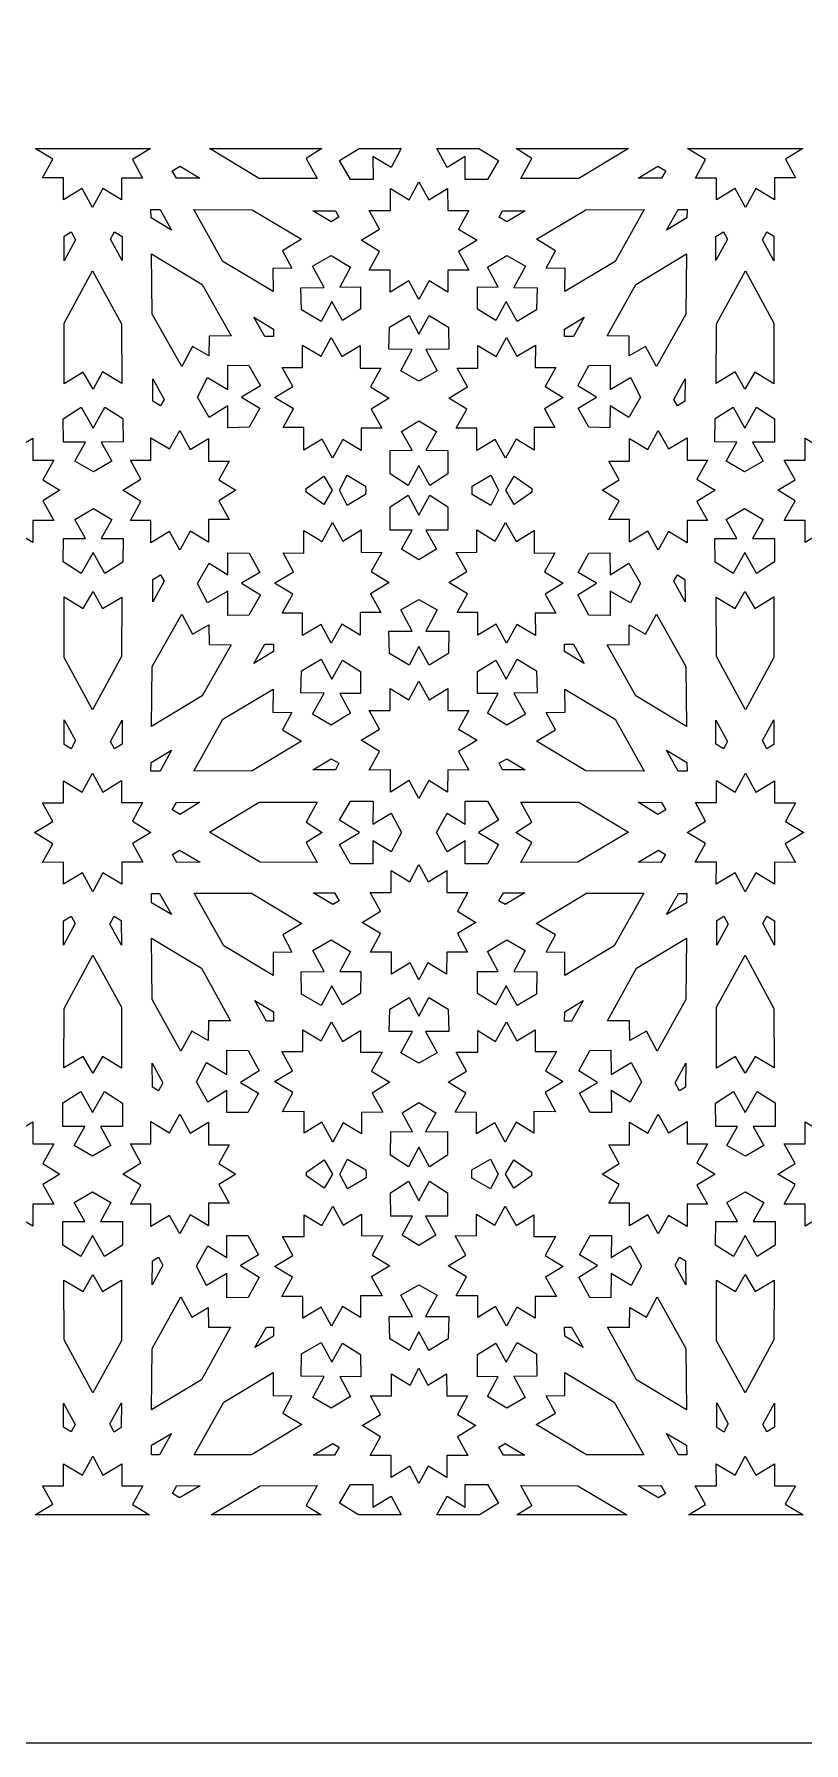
# Model space of a CAD drawing. Extents: x -340 to 340, y -245 to 245.
# Drawn here: x 109.3 to 176.7, y -245.1 to -95.1 of the extents above; entities that cross this region are included whole.
import ezdxf

# ---------------------------------------------------------------- set-up
doc = ezdxf.new("R2010")
doc.units = 0
doc.layers.add('LAYER_1', color=18, linetype='CONTINUOUS')

msp = doc.modelspace()

# ---------------------------------------------------------------- linework, layer by layer
at = {"layer": 'LAYER_1'}
msp.add_lwpolyline([(339.89, 144.89, 0.454904), (239.89, 244.89), (-340.11, 244.89), (-340.11, -245.11), (339.89, -245.11)], format="xyb", close=True, dxfattribs=at)
for points in [[(117.87, -106.14), (118.76, -107.77), (116.92, -107.77), (116.91, -109.7), (115.27, -108.7), (114.36, -110.35), (113.46, -108.7), (111.82, -109.69), (111.82, -107.75), (109.98, -107.75), (110.88, -106.12), (109.33, -105.18), (119.46, -105.18)], [(133.1, -106.05), (134.08, -107.8), (128.99, -107.81), (124.63, -105.18), (134.49, -105.18)], [(141.44, -105.18), (140.55, -106.85), (138.96, -105.87), (138.97, -107.89), (137, -107.9), (136.03, -106.24), (137.75, -105.18)], [(149.97, -106.24), (149, -107.9), (147.04, -107.89), (147.04, -105.87), (145.46, -106.85), (144.56, -105.18), (148.25, -105.18)], [(161.38, -105.18), (157.01, -107.81), (151.93, -107.8), (152.91, -106.05), (151.51, -105.18)], [(176.67, -105.18), (175.13, -106.12), (176.03, -107.75), (174.19, -107.75), (174.19, -109.69), (172.54, -108.7), (171.64, -110.35), (170.73, -108.7), (169.1, -109.7), (169.09, -107.77), (167.25, -107.77), (168.14, -106.14), (166.54, -105.18)], [(123.79, -107.79), (121.73, -107.79), (121.37, -107.13), (122.05, -106.73)], [(164.64, -107.13), (164.27, -107.79), (162.21, -107.79), (163.95, -106.73)], [(143.87, -109.7), (145.51, -108.7), (145.52, -110.63), (147.36, -110.63), (146.47, -112.26), (148.09, -113.24), (146.47, -114.23), (147.37, -115.86), (145.53, -115.86), (145.53, -117.79), (143.89, -116.8), (143, -118.42), (142.11, -116.8), (140.47, -117.79), (140.47, -115.86), (138.63, -115.86), (139.53, -114.23), (137.92, -113.24), (139.54, -112.26), (138.64, -110.63), (140.49, -110.63), (140.49, -108.7), (142.13, -109.7), (143, -108.12)], [(120.29, -110.53), (121.29, -112.36), (119.51, -111.28), (119.5, -110.52)], [(128.38, -110.55), (132.71, -113.14), (131.04, -114.16), (131.85, -115.67), (130.19, -115.71), (130.21, -117.73), (125.8, -115.09), (123.26, -110.52)], [(135.67, -110.66), (135.98, -111.22), (135.3, -111.62), (133.68, -110.64)], [(150.7, -111.62), (150.02, -111.22), (150.34, -110.66), (152.32, -110.64)], [(160.21, -115.09), (155.8, -117.73), (155.81, -115.71), (154.16, -115.67), (154.97, -114.16), (153.3, -113.14), (157.63, -110.55), (162.75, -110.52)], [(166.5, -111.28), (164.71, -112.36), (165.72, -110.53), (166.51, -110.52)], [(112.89, -113.21), (111.88, -115.04), (111.88, -112.87), (112.5, -112.49)], [(116.97, -112.89), (116.98, -115.01), (115.94, -113.14), (116.29, -112.48)], [(170.07, -113.14), (169.03, -115.01), (169.04, -112.89), (169.72, -112.48)], [(174.13, -112.87), (174.13, -115.04), (173.12, -113.21), (173.5, -112.49)], [(123.99, -117.12), (126.52, -121.63), (124.59, -121.64), (124.58, -123.37), (123.13, -122.55), (122.19, -124.31), (119.6, -119.72), (119.55, -114.44)], [(137, -115.6), (136.05, -117.36), (137.88, -117.33), (137.87, -119.28), (136.28, -120.28), (135.36, -118.61), (134.41, -120.36), (132.7, -119.34), (132.65, -117.4), (134.68, -117.37), (133.67, -115.52), (135.29, -114.58)], [(152.34, -115.52), (151.32, -117.37), (153.36, -117.4), (153.3, -119.34), (151.6, -120.36), (150.64, -118.61), (149.73, -120.28), (148.13, -119.28), (148.12, -117.33), (149.96, -117.36), (149.01, -115.6), (150.71, -114.58)], [(166.41, -119.72), (163.82, -124.31), (162.88, -122.55), (161.43, -123.37), (161.42, -121.64), (159.49, -121.63), (162.02, -117.12), (166.45, -114.44)], [(116.91, -120.58), (116.93, -125.81), (115.26, -124.79), (114.42, -126.29), (113.56, -124.8), (111.9, -125.83), (111.88, -120.5), (114.38, -115.91)], [(174.13, -120.5), (174.11, -125.83), (172.45, -124.8), (171.59, -126.29), (170.74, -124.79), (169.07, -125.81), (169.09, -120.58), (171.63, -115.91)], [(145.59, -120.86), (145.63, -122.8), (143.6, -122.82), (144.61, -124.68), (143, -125.6), (141.4, -124.68), (142.41, -122.82), (140.37, -122.8), (140.42, -120.86), (142.13, -119.83), (143, -121.48), (143.88, -119.83)], [(130.24, -121.04), (130.24, -121.69), (129.47, -121.69), (128.52, -119.99)], [(156.54, -121.69), (155.76, -121.69), (155.77, -121.04), (157.48, -119.99)], [(136.24, -123.44), (137.83, -122.47), (137.84, -124.46), (139.65, -124.45), (138.75, -126.1), (140.39, -127.09), (138.8, -128.06), (139.73, -129.73), (137.94, -129.74), (137.94, -131.7), (136.32, -130.73), (135.43, -132.36), (134.5, -130.69), (132.91, -131.66), (132.9, -129.67), (131.09, -129.68), (131.99, -128.03), (130.34, -127.04), (131.94, -126.07), (131.01, -124.4), (132.8, -124.39), (132.8, -122.43), (134.42, -123.4), (135.31, -121.77)], [(151.59, -123.4), (153.21, -122.43), (153.2, -124.39), (155, -124.4), (154.07, -126.07), (155.66, -127.04), (154.02, -128.03), (154.92, -129.68), (153.1, -129.67), (153.1, -131.66), (151.51, -130.69), (150.58, -132.36), (149.69, -130.73), (148.07, -131.7), (148.07, -129.74), (146.27, -129.73), (147.2, -128.06), (145.61, -127.09), (147.26, -126.1), (146.35, -124.45), (148.17, -124.46), (148.17, -122.47), (149.77, -123.44), (150.69, -121.77)], [(128.09, -124.22), (129.09, -126), (127.43, -127.02), (129.04, -127.96), (128.11, -129.65), (126.25, -129.69), (126.25, -127.76), (124.59, -128.78), (123.59, -127.01), (124.46, -125.29), (126.24, -126.33), (126.23, -124.19)], [(159.76, -126.33), (161.54, -125.29), (162.42, -127.01), (161.41, -128.78), (159.76, -127.76), (159.75, -129.69), (157.9, -129.65), (156.97, -127.96), (158.57, -127.02), (156.92, -126), (157.91, -124.22), (159.77, -124.19)], [(120.65, -127.2), (120.34, -127.77), (119.67, -127.36), (119.65, -125.4)], [(166.33, -127.36), (165.66, -127.77), (165.36, -127.2), (166.35, -125.4)], [(117.04, -128.88), (117.05, -130.94), (115.12, -130.95), (116.06, -132.61), (114.45, -133.57), (112.82, -132.62), (113.75, -130.95), (111.83, -130.96), (111.81, -128.9), (113.39, -127.88), (114.43, -129.72), (115.45, -127.87)], [(171.58, -129.72), (172.61, -127.88), (174.19, -128.9), (174.18, -130.96), (172.26, -130.95), (173.18, -132.62), (171.56, -133.57), (169.95, -132.61), (170.88, -130.95), (168.96, -130.94), (168.97, -128.88), (170.55, -127.87)], [(107.58, -131.53), (109.14, -130.6), (109.13, -132.53), (110.97, -132.54), (110.02, -134.26), (111.52, -135.18), (110.02, -136.1), (110.97, -137.82), (109.13, -137.82), (109.14, -139.76), (107.58, -138.82), (106.65, -140.52), (105.71, -138.83), (104.16, -139.78), (104.15, -137.84), (102.31, -137.85), (103.25, -136.12), (101.68, -135.18), (103.25, -134.23), (102.31, -132.51), (104.15, -132.51), (104.16, -130.58), (105.71, -131.53), (106.65, -129.84)], [(122.94, -131.6), (124.53, -130.63), (124.53, -132.62), (126.35, -132.62), (125.44, -134.27), (126.94, -135.18), (125.44, -136.09), (126.35, -137.74), (124.53, -137.74), (124.53, -139.73), (122.94, -138.76), (122.02, -140.44), (121.12, -138.81), (119.5, -139.79), (119.5, -137.83), (117.7, -137.83), (118.62, -136.15), (117.03, -135.18), (118.62, -134.21), (117.7, -132.53), (119.5, -132.53), (119.5, -130.57), (121.12, -131.55), (122.02, -129.92)], [(144.55, -130.01), (143.61, -131.67), (145.54, -131.68), (145.54, -133.74), (143.95, -134.75), (143, -133), (142.06, -134.75), (140.47, -133.74), (140.47, -131.68), (142.39, -131.67), (141.46, -130.01), (143, -129.08)], [(164.89, -131.55), (166.51, -130.57), (166.51, -132.53), (168.3, -132.53), (167.38, -134.21), (168.98, -135.18), (167.38, -136.15), (168.3, -137.83), (166.51, -137.83), (166.51, -139.79), (164.89, -138.81), (163.99, -140.44), (163.07, -138.76), (161.47, -139.73), (161.47, -137.74), (159.66, -137.74), (160.57, -136.09), (159.06, -135.18), (160.57, -134.27), (159.66, -132.62), (161.47, -132.62), (161.47, -130.63), (163.07, -131.6), (163.99, -129.92)], [(180.3, -131.53), (181.85, -130.58), (181.85, -132.51), (183.7, -132.51), (182.75, -134.23), (184.33, -135.18), (182.75, -136.12), (183.7, -137.85), (181.85, -137.84), (181.85, -139.78), (180.3, -138.83), (179.36, -140.52), (178.43, -138.82), (176.87, -139.76), (176.87, -137.82), (175.03, -137.82), (175.99, -136.1), (174.48, -135.18), (175.99, -134.26), (175.03, -132.54), (176.87, -132.53), (176.87, -130.6), (178.43, -131.53), (179.36, -129.84)], [(135.4, -135.18), (134.65, -136.42), (133.1, -135.34), (133.11, -135.18), (133.1, -135.02), (134.65, -133.94)], [(138.32, -134.81), (138.34, -135.18), (138.32, -135.55), (136.7, -136.5), (136.03, -135.18), (136.7, -133.86)], [(149.98, -135.18), (149.3, -136.5), (147.68, -135.55), (147.67, -135.18), (147.68, -134.81), (149.3, -133.86)], [(152.91, -135.02), (152.9, -135.18), (152.91, -135.34), (151.36, -136.42), (150.61, -135.18), (151.36, -133.94)], [(145.54, -136.62), (145.54, -138.68), (143.61, -138.69), (144.55, -140.35), (143, -141.28), (141.46, -140.35), (142.39, -138.69), (140.47, -138.68), (140.47, -136.62), (142.06, -135.61), (143, -137.36), (143.95, -135.61)], [(116.06, -137.75), (115.12, -139.41), (117.05, -139.42), (117.04, -141.48), (115.45, -142.49), (114.43, -140.64), (113.39, -142.48), (111.81, -141.46), (111.83, -139.4), (113.75, -139.41), (112.82, -137.74), (114.45, -136.79)], [(173.18, -137.74), (172.26, -139.41), (174.18, -139.4), (174.19, -141.46), (172.61, -142.48), (171.58, -140.64), (170.55, -142.49), (168.97, -141.48), (168.96, -139.42), (170.88, -139.41), (169.95, -137.75), (171.56, -136.79)], [(136.32, -139.63), (137.94, -138.66), (137.94, -140.62), (139.73, -140.63), (138.8, -142.3), (140.39, -143.27), (138.75, -144.26), (139.65, -145.91), (137.84, -145.9), (137.83, -147.89), (136.24, -146.92), (135.31, -148.59), (134.42, -146.96), (132.8, -147.93), (132.8, -145.97), (131.01, -145.96), (131.94, -144.29), (130.34, -143.32), (131.99, -142.33), (131.09, -140.68), (132.9, -140.69), (132.91, -138.7), (134.5, -139.67), (135.43, -138)], [(151.51, -139.67), (153.1, -138.7), (153.1, -140.69), (154.92, -140.68), (154.02, -142.33), (155.66, -143.32), (154.07, -144.29), (155, -145.96), (153.2, -145.97), (153.21, -147.93), (151.59, -146.96), (150.69, -148.59), (149.77, -146.92), (148.17, -147.89), (148.17, -145.9), (146.35, -145.91), (147.26, -144.26), (145.61, -143.27), (147.2, -142.3), (146.27, -140.63), (148.07, -140.62), (148.07, -138.66), (149.69, -139.63), (150.58, -138)], [(128.11, -140.71), (129.04, -142.4), (127.43, -143.34), (129.09, -144.36), (128.09, -146.14), (126.23, -146.17), (126.24, -144.03), (124.46, -145.07), (123.59, -143.35), (124.59, -141.58), (126.25, -142.6), (126.25, -140.67)], [(159.76, -142.6), (161.41, -141.58), (162.42, -143.35), (161.54, -145.07), (159.76, -144.03), (159.77, -146.17), (157.91, -146.14), (156.92, -144.36), (158.57, -143.34), (156.97, -142.4), (157.9, -140.71), (159.75, -140.67)], [(120.65, -143.16), (119.65, -144.96), (119.67, -143), (120.34, -142.59)], [(166.33, -143), (166.35, -144.96), (165.36, -143.16), (165.66, -142.59)], [(115.26, -145.56), (116.93, -144.55), (116.91, -149.78), (114.38, -154.45), (111.88, -149.86), (111.9, -144.53), (113.56, -145.56), (114.42, -144.07)], [(144.61, -145.68), (143.6, -147.54), (145.63, -147.55), (145.59, -149.5), (143.88, -150.53), (143, -148.88), (142.13, -150.53), (140.42, -149.5), (140.37, -147.55), (142.41, -147.54), (141.4, -145.68), (143, -144.76)], [(172.45, -145.56), (174.11, -144.53), (174.13, -149.86), (171.63, -154.45), (169.09, -149.78), (169.07, -144.55), (170.74, -145.56), (171.59, -144.07)], [(123.13, -147.81), (124.58, -146.98), (124.59, -148.72), (126.52, -148.73), (123.99, -153.23), (119.55, -155.92), (119.6, -150.64), (122.19, -146.05)], [(166.41, -150.64), (166.45, -155.92), (162.02, -153.23), (159.49, -148.73), (161.42, -148.72), (161.43, -146.98), (162.88, -147.81), (163.82, -146.05)], [(130.24, -149.32), (128.52, -150.37), (129.47, -148.67), (130.24, -148.67)], [(156.54, -148.67), (157.48, -150.37), (155.77, -149.32), (155.76, -148.67)], [(135.36, -151.75), (136.28, -150.08), (137.87, -151.08), (137.88, -153.02), (136.05, -153), (137, -154.75), (135.29, -155.78), (133.67, -154.84), (134.68, -152.99), (132.65, -152.96), (132.7, -151.02), (134.41, -150)], [(153.3, -151.02), (153.36, -152.96), (151.32, -152.99), (152.34, -154.84), (150.71, -155.78), (149.01, -154.75), (149.96, -153), (148.12, -153.02), (148.13, -151.08), (149.73, -150.08), (150.64, -151.75), (151.6, -150)], [(130.19, -154.65), (131.85, -154.69), (131.04, -156.2), (132.71, -157.21), (128.38, -159.81), (123.26, -159.84), (125.8, -155.27), (130.21, -152.63)], [(143.89, -153.56), (145.53, -152.57), (145.53, -154.5), (147.37, -154.5), (146.47, -156.13), (148.09, -157.12), (146.47, -158.1), (147.36, -159.73), (145.52, -159.72), (145.51, -161.66), (143.87, -160.66), (143, -162.24), (142.13, -160.66), (140.49, -161.66), (140.49, -159.72), (138.64, -159.73), (139.54, -158.1), (137.92, -157.12), (139.53, -156.13), (138.63, -154.5), (140.47, -154.5), (140.47, -152.57), (142.11, -153.56), (143, -151.94)], [(160.21, -155.27), (162.75, -159.84), (157.63, -159.81), (153.3, -157.21), (154.97, -156.2), (154.16, -154.69), (155.81, -154.65), (155.8, -152.63)], [(112.89, -157.15), (112.5, -157.87), (111.88, -157.48), (111.88, -155.32)], [(116.97, -157.47), (116.29, -157.88), (115.94, -157.22), (116.98, -155.35)], [(170.07, -157.22), (169.72, -157.88), (169.04, -157.47), (169.03, -155.35)], [(174.13, -157.48), (173.5, -157.87), (173.12, -157.15), (174.13, -155.32)], [(120.29, -159.83), (119.5, -159.84), (119.51, -159.08), (121.29, -158)], [(135.98, -159.14), (135.67, -159.7), (133.68, -159.72), (135.3, -158.74)], [(152.32, -159.72), (150.34, -159.7), (150.02, -159.14), (150.7, -158.74)], [(166.5, -159.08), (166.51, -159.84), (165.72, -159.83), (164.71, -158)], [(115.27, -161.66), (116.91, -160.66), (116.92, -162.59), (118.76, -162.58), (117.87, -164.22), (119.49, -165.2), (117.87, -166.18), (118.77, -167.81), (116.93, -167.82), (116.93, -169.75), (115.29, -168.76), (114.39, -170.41), (113.48, -168.76), (111.84, -169.76), (111.83, -167.83), (109.99, -167.84), (110.88, -166.2), (109.27, -165.22), (110.88, -164.24), (109.98, -162.61), (111.82, -162.61), (111.82, -160.67), (113.46, -161.66), (114.36, -160.01)], [(172.54, -161.66), (174.19, -160.67), (174.19, -162.61), (176.03, -162.61), (175.13, -164.24), (176.74, -165.22), (175.12, -166.2), (176.01, -167.84), (174.17, -167.83), (174.17, -169.76), (172.53, -168.76), (171.62, -170.41), (170.72, -168.76), (169.07, -169.75), (169.08, -167.82), (167.23, -167.81), (168.13, -166.18), (166.52, -165.2), (168.14, -164.22), (167.25, -162.58), (169.09, -162.59), (169.1, -160.66), (170.73, -161.66), (171.64, -160.01)], [(122.05, -163.63), (121.37, -163.23), (121.73, -162.57), (123.79, -162.56)], [(134.08, -162.56), (133.1, -164.3), (134.52, -165.2), (133.1, -166.09), (134.07, -167.84), (129.08, -167.83), (124.63, -165.18), (128.99, -162.55)], [(138.97, -162.47), (138.96, -164.48), (140.55, -163.51), (141.46, -165.21), (140.55, -166.91), (138.96, -165.93), (138.96, -167.95), (136.99, -167.95), (136.03, -166.28), (137.79, -165.2), (136.03, -164.12), (137, -162.46)], [(149.97, -164.12), (148.22, -165.2), (149.98, -166.28), (149.01, -167.95), (147.05, -167.95), (147.05, -165.93), (145.46, -166.91), (144.55, -165.21), (145.46, -163.51), (147.04, -164.48), (147.04, -162.47), (149, -162.46)], [(161.38, -165.18), (156.92, -167.83), (151.94, -167.84), (152.91, -166.09), (151.49, -165.2), (152.91, -164.3), (151.93, -162.56), (157.01, -162.55)], [(164.27, -162.57), (164.64, -163.23), (163.95, -163.63), (162.21, -162.56)], [(123.8, -167.83), (121.78, -167.84), (121.38, -167.14), (122.01, -166.76)], [(164.62, -167.14), (164.22, -167.84), (162.21, -167.83), (164, -166.76)], [(143.8, -169.54), (145.44, -168.55), (145.44, -170.49), (147.28, -170.49), (146.38, -172.12), (147.99, -173.11), (146.38, -174.08), (147.27, -175.72), (145.43, -175.71), (145.42, -177.64), (143.78, -176.64), (143, -178.14), (142.23, -176.64), (140.59, -177.64), (140.58, -175.71), (138.74, -175.72), (139.63, -174.08), (138.01, -173.11), (139.62, -172.12), (138.72, -170.49), (140.57, -170.49), (140.56, -168.55), (142.21, -169.54), (143, -168.01)], [(120.25, -170.56), (121.29, -172.42), (119.54, -171.38), (119.53, -170.56)], [(132.72, -173.19), (131.05, -174.2), (131.86, -175.71), (130.2, -175.74), (130.21, -177.77), (125.9, -175.16), (123.29, -170.54), (128.32, -170.53)], [(136, -171.22), (135.46, -171.54), (133.73, -170.52), (135.6, -170.52)], [(152.28, -170.52), (150.55, -171.54), (150.01, -171.22), (150.41, -170.52)], [(162.72, -170.54), (160.11, -175.16), (155.79, -177.77), (155.8, -175.74), (154.15, -175.71), (154.96, -174.2), (153.28, -173.19), (157.69, -170.53)], [(166.47, -171.38), (164.72, -172.42), (165.76, -170.56), (166.48, -170.56)], [(112.85, -173.21), (111.82, -175.09), (111.82, -172.97), (112.49, -172.55)], [(116.89, -172.93), (116.9, -175.1), (115.88, -173.27), (116.27, -172.55)], [(170.12, -173.27), (169.11, -175.1), (169.12, -172.93), (169.74, -172.55)], [(174.19, -172.97), (174.19, -175.09), (173.16, -173.21), (173.51, -172.55)], [(123.92, -177.13), (126.47, -181.75), (124.54, -181.74), (124.51, -183.48), (123.07, -182.64), (122.11, -184.4), (119.61, -179.87), (119.55, -174.5)], [(137.01, -175.66), (136.05, -177.41), (137.89, -177.4), (137.87, -179.35), (136.28, -180.34), (135.36, -178.66), (134.41, -180.41), (132.7, -179.39), (132.66, -177.44), (134.69, -177.42), (133.68, -175.57), (135.31, -174.63)], [(152.32, -175.57), (151.32, -177.42), (153.35, -177.44), (153.3, -179.39), (151.6, -180.41), (150.64, -178.66), (149.73, -180.34), (148.13, -179.35), (148.12, -177.4), (149.95, -177.41), (149, -175.66), (150.7, -174.63)], [(166.39, -179.87), (163.89, -184.4), (162.94, -182.64), (161.49, -183.48), (161.47, -181.74), (159.54, -181.75), (162.09, -177.13), (166.45, -174.5)], [(116.91, -180.55), (116.9, -185.89), (115.24, -184.86), (114.39, -186.35), (113.54, -184.86), (111.87, -185.88), (111.88, -180.65), (114.4, -175.97)], [(174.13, -180.65), (174.14, -185.88), (172.47, -184.86), (171.62, -186.35), (170.77, -184.86), (169.1, -185.89), (169.09, -180.55), (171.6, -175.97)], [(145.57, -180.72), (145.62, -182.67), (143.58, -182.69), (144.6, -184.54), (143, -185.47), (141.41, -184.54), (142.42, -182.69), (140.39, -182.67), (140.44, -180.72), (142.15, -179.7), (143, -181.34), (143.86, -179.7)], [(130.23, -180.94), (130.24, -181.76), (129.62, -181.76), (128.61, -179.96)], [(156.39, -181.76), (155.76, -181.76), (155.78, -180.94), (157.4, -179.96)], [(136.29, -183.55), (137.86, -182.59), (137.86, -184.5), (139.76, -184.49), (138.84, -186.17), (140.44, -187.13), (138.89, -188.08), (139.82, -189.77), (137.96, -189.78), (137.96, -191.66), (136.36, -190.7), (135.44, -192.38), (134.49, -190.65), (132.93, -191.61), (132.92, -189.71), (131.03, -189.72), (131.94, -188.04), (130.34, -187.08), (131.9, -186.13), (130.96, -184.43), (132.83, -184.43), (132.82, -182.54), (134.42, -183.51), (135.34, -181.83)], [(151.59, -183.51), (153.18, -182.54), (153.18, -184.43), (155.05, -184.43), (154.11, -186.13), (155.66, -187.08), (154.06, -188.04), (154.98, -189.72), (153.08, -189.71), (153.08, -191.61), (151.51, -190.65), (150.56, -192.38), (149.64, -190.7), (148.05, -191.66), (148.05, -189.78), (146.18, -189.77), (147.12, -188.08), (145.57, -187.13), (147.16, -186.17), (146.25, -184.49), (148.15, -184.5), (148.15, -182.59), (149.72, -183.55), (150.67, -181.83)], [(128.02, -184.35), (129, -186.14), (127.34, -187.15), (128.94, -188.1), (127.99, -189.78), (126.14, -189.8), (126.15, -187.87), (124.48, -188.89), (123.49, -187.1), (124.38, -185.39), (126.15, -186.45), (126.16, -184.31)], [(159.85, -186.45), (161.62, -185.39), (162.51, -187.1), (161.52, -188.89), (159.86, -187.87), (159.87, -189.8), (158.01, -189.78), (157.07, -188.1), (158.67, -187.15), (157.01, -186.14), (157.99, -184.35), (159.84, -184.31)], [(120.54, -187.18), (120.16, -187.89), (119.63, -187.56), (119.61, -185.47)], [(166.38, -187.56), (165.84, -187.89), (165.46, -187.18), (166.4, -185.47)], [(114.38, -189.78), (115.41, -187.94), (117, -188.96), (116.99, -191.02), (115.07, -191.01), (115.99, -192.68), (114.38, -193.63), (112.76, -192.68), (113.69, -191.01), (111.77, -191.01), (111.77, -188.95), (113.36, -187.94)], [(144.49, -189.81), (143.57, -191.48), (145.49, -191.47), (145.5, -193.53), (143.92, -194.55), (143, -192.83), (142.09, -194.55), (140.5, -193.53), (140.52, -191.47), (142.44, -191.48), (141.52, -189.81), (143, -188.91)], [(174.24, -188.95), (174.24, -191.01), (172.31, -191.01), (173.25, -192.68), (171.63, -193.63), (170.01, -192.68), (170.94, -191.01), (169.02, -191.02), (169.01, -188.96), (170.59, -187.94), (171.62, -189.78), (172.65, -187.94)], [(107.58, -191.54), (109.14, -190.61), (109.13, -192.54), (110.97, -192.55), (110.02, -194.27), (111.52, -195.19), (110.02, -196.1), (110.97, -197.82), (109.13, -197.83), (109.14, -199.77), (107.58, -198.83), (106.65, -200.53), (105.71, -198.84), (104.16, -199.79), (104.15, -197.85), (102.31, -197.86), (103.25, -196.13), (101.68, -195.19), (103.25, -194.24), (102.31, -192.52), (104.15, -192.52), (104.16, -190.59), (105.71, -191.53), (106.65, -189.84)], [(122.94, -191.6), (124.53, -190.64), (124.53, -192.63), (126.35, -192.63), (125.44, -194.27), (126.94, -195.19), (125.44, -196.1), (126.35, -197.75), (124.53, -197.75), (124.53, -199.74), (122.94, -198.77), (122.02, -200.45), (121.12, -198.82), (119.5, -199.8), (119.5, -197.84), (117.7, -197.83), (118.62, -196.16), (117.03, -195.19), (118.62, -194.21), (117.7, -192.54), (119.5, -192.54), (119.5, -190.58), (121.12, -191.56), (122.02, -189.93)], [(164.89, -191.56), (166.51, -190.58), (166.51, -192.54), (168.3, -192.54), (167.38, -194.21), (168.98, -195.19), (167.38, -196.16), (168.3, -197.83), (166.51, -197.84), (166.51, -199.8), (164.89, -198.82), (163.99, -200.45), (163.07, -198.77), (161.47, -199.74), (161.47, -197.75), (159.66, -197.75), (160.57, -196.1), (159.06, -195.19), (160.57, -194.27), (159.66, -192.63), (161.47, -192.63), (161.47, -190.64), (163.07, -191.6), (163.99, -189.93)], [(180.3, -191.53), (181.85, -190.59), (181.85, -192.52), (183.7, -192.52), (182.75, -194.24), (184.33, -195.19), (182.75, -196.13), (183.7, -197.86), (181.85, -197.85), (181.85, -199.79), (180.3, -198.84), (179.36, -200.53), (178.43, -198.83), (176.87, -199.77), (176.87, -197.83), (175.03, -197.82), (175.99, -196.1), (174.48, -195.19), (175.99, -194.27), (175.03, -192.55), (176.87, -192.54), (176.87, -190.61), (178.43, -191.54), (179.36, -189.84)], [(135.43, -195.19), (134.68, -196.42), (133.13, -195.35), (133.14, -195.19), (133.13, -195.03), (134.68, -193.95)], [(138.35, -194.82), (138.37, -195.19), (138.35, -195.55), (136.73, -196.5), (136.06, -195.19), (136.73, -193.87)], [(149.95, -195.19), (149.27, -196.5), (147.65, -195.55), (147.64, -195.19), (147.65, -194.82), (149.27, -193.87)], [(152.88, -195.03), (152.87, -195.19), (152.88, -195.35), (151.33, -196.42), (150.58, -195.19), (151.33, -193.95)], [(145.5, -196.84), (145.49, -198.9), (143.57, -198.89), (144.49, -200.56), (143, -201.46), (141.52, -200.56), (142.44, -198.89), (140.52, -198.9), (140.5, -196.84), (142.09, -195.82), (143, -197.54), (143.92, -195.82)], [(115.99, -197.69), (115.07, -199.36), (116.99, -199.36), (117, -201.42), (115.41, -202.43), (114.38, -200.59), (113.36, -202.44), (111.77, -201.43), (111.77, -199.36), (113.69, -199.36), (112.76, -197.7), (114.38, -196.74)], [(173.25, -197.7), (172.31, -199.36), (174.24, -199.36), (174.24, -201.43), (172.65, -202.44), (171.62, -200.59), (170.59, -202.43), (169.01, -201.42), (169.02, -199.36), (170.94, -199.36), (170.01, -197.69), (171.63, -196.74)], [(136.36, -199.67), (137.96, -198.71), (137.96, -200.59), (139.82, -200.6), (138.89, -202.3), (140.44, -203.25), (138.84, -204.21), (139.76, -205.88), (137.86, -205.88), (137.86, -207.78), (136.29, -206.82), (135.34, -208.54), (134.42, -206.87), (132.82, -207.83), (132.83, -205.95), (130.96, -205.94), (131.9, -204.24), (130.34, -203.3), (131.94, -202.34), (131.03, -200.66), (132.92, -200.66), (132.93, -198.76), (134.49, -199.72), (135.44, -198)], [(151.51, -199.72), (153.08, -198.76), (153.08, -200.66), (154.98, -200.66), (154.06, -202.34), (155.66, -203.3), (154.11, -204.24), (155.05, -205.94), (153.18, -205.95), (153.18, -207.83), (151.59, -206.87), (150.67, -208.54), (149.72, -206.82), (148.15, -207.78), (148.15, -205.88), (146.25, -205.88), (147.16, -204.21), (145.57, -203.25), (147.12, -202.3), (146.18, -200.6), (148.05, -200.59), (148.05, -198.71), (149.64, -199.67), (150.56, -198)], [(127.99, -200.59), (128.94, -202.27), (127.34, -203.22), (129, -204.24), (128.02, -206.02), (126.16, -206.06), (126.15, -203.93), (124.38, -204.98), (123.49, -203.27), (124.48, -201.49), (126.15, -202.5), (126.14, -200.57)], [(159.86, -202.5), (161.52, -201.49), (162.51, -203.27), (161.62, -204.98), (159.85, -203.93), (159.84, -206.06), (157.99, -206.02), (157.01, -204.24), (158.67, -203.22), (157.07, -202.27), (158.01, -200.59), (159.87, -200.57)], [(120.54, -203.2), (119.61, -204.9), (119.63, -202.82), (120.16, -202.49)], [(166.38, -202.82), (166.4, -204.9), (165.46, -203.2), (165.84, -202.49)], [(115.24, -205.51), (116.9, -204.49), (116.91, -209.82), (114.4, -214.4), (111.88, -209.73), (111.87, -204.5), (113.54, -205.51), (114.39, -204.02)], [(144.6, -205.83), (143.58, -207.68), (145.62, -207.7), (145.57, -209.65), (143.86, -210.67), (143, -209.04), (142.15, -210.67), (140.44, -209.65), (140.39, -207.7), (142.42, -207.68), (141.41, -205.83), (143, -204.9)], [(172.47, -205.51), (174.14, -204.5), (174.13, -209.73), (171.6, -214.4), (169.09, -209.82), (169.1, -204.49), (170.77, -205.51), (171.62, -204.02)], [(123.07, -207.74), (124.51, -206.9), (124.54, -208.63), (126.47, -208.63), (123.92, -213.24), (119.55, -215.87), (119.61, -210.5), (122.11, -205.98)], [(166.39, -210.5), (166.45, -215.87), (162.09, -213.24), (159.54, -208.63), (161.47, -208.63), (161.49, -206.9), (162.94, -207.74), (163.89, -205.98)], [(130.23, -209.43), (128.61, -210.41), (129.62, -208.62), (130.24, -208.62)], [(156.39, -208.62), (157.4, -210.41), (155.78, -209.43), (155.76, -208.62)], [(135.36, -211.71), (136.28, -210.03), (137.87, -211.03), (137.89, -212.98), (136.05, -212.96), (137.01, -214.71), (135.31, -215.74), (133.68, -214.8), (134.69, -212.95), (132.66, -212.93), (132.7, -210.98), (134.41, -209.96)], [(153.3, -210.98), (153.35, -212.93), (151.32, -212.95), (152.32, -214.8), (150.7, -215.74), (149, -214.71), (149.95, -212.96), (148.12, -212.98), (148.13, -211.03), (149.73, -210.03), (150.64, -211.71), (151.6, -209.96)], [(130.2, -214.63), (131.86, -214.66), (131.05, -216.18), (132.72, -217.18), (128.32, -219.84), (123.29, -219.84), (125.9, -215.21), (130.21, -212.6)], [(143.78, -213.73), (145.42, -212.73), (145.43, -214.66), (147.27, -214.66), (146.38, -216.29), (147.99, -217.27), (146.38, -218.25), (147.28, -219.89), (145.44, -219.89), (145.44, -221.82), (143.8, -220.83), (143, -222.36), (142.21, -220.83), (140.56, -221.82), (140.57, -219.89), (138.72, -219.89), (139.62, -218.25), (138.01, -217.27), (139.63, -216.29), (138.74, -214.66), (140.58, -214.66), (140.59, -212.73), (142.23, -213.73), (143, -212.23)], [(160.11, -215.21), (162.72, -219.84), (157.69, -219.84), (153.28, -217.18), (154.96, -216.18), (154.15, -214.66), (155.8, -214.63), (155.79, -212.6)], [(112.85, -217.16), (112.49, -217.82), (111.82, -217.4), (111.82, -215.29)], [(116.89, -217.44), (116.27, -217.83), (115.88, -217.11), (116.9, -215.28)], [(170.12, -217.11), (169.74, -217.83), (169.12, -217.44), (169.11, -215.28)], [(174.19, -217.4), (173.51, -217.82), (173.16, -217.16), (174.19, -215.29)], [(120.25, -219.82), (119.53, -219.82), (119.54, -218.99), (121.29, -217.95)], [(136, -219.15), (135.6, -219.86), (133.73, -219.85), (135.46, -218.83)], [(152.28, -219.85), (150.41, -219.86), (150.01, -219.15), (150.55, -218.83)], [(166.47, -218.99), (166.48, -219.82), (165.76, -219.82), (164.72, -217.95)], [(115.29, -221.61), (116.93, -220.62), (116.93, -222.56), (118.77, -222.56), (117.87, -224.19), (119.38, -225.11), (109.33, -225.11), (110.88, -224.17), (109.99, -222.54), (111.83, -222.54), (111.84, -220.61), (113.48, -221.61), (114.39, -219.96)], [(172.53, -221.61), (174.17, -220.61), (174.17, -222.54), (176.01, -222.54), (175.12, -224.17), (176.68, -225.11), (166.63, -225.11), (168.13, -224.19), (167.23, -222.56), (169.08, -222.56), (169.07, -220.62), (170.72, -221.61), (171.62, -219.96)], [(123.8, -222.54), (122.01, -223.61), (121.38, -223.24), (121.78, -222.53)], [(133.1, -224.28), (134.42, -225.11), (124.77, -225.11), (129.08, -222.54), (134.07, -222.53)], [(138.96, -222.43), (138.96, -224.44), (140.55, -223.47), (141.43, -225.11), (137.69, -225.11), (136.03, -224.09), (136.99, -222.43)], [(149.98, -224.09), (148.32, -225.11), (144.58, -225.11), (145.46, -223.47), (147.05, -224.44), (147.05, -222.43), (149.01, -222.43)], [(156.92, -222.54), (161.24, -225.11), (151.59, -225.11), (152.91, -224.28), (151.94, -222.53)], [(164.62, -223.24), (164, -223.61), (162.21, -222.54), (164.22, -222.53)]]:
    msp.add_lwpolyline(points, close=True, dxfattribs=at)

doc.saveas('drawing.dxf')
